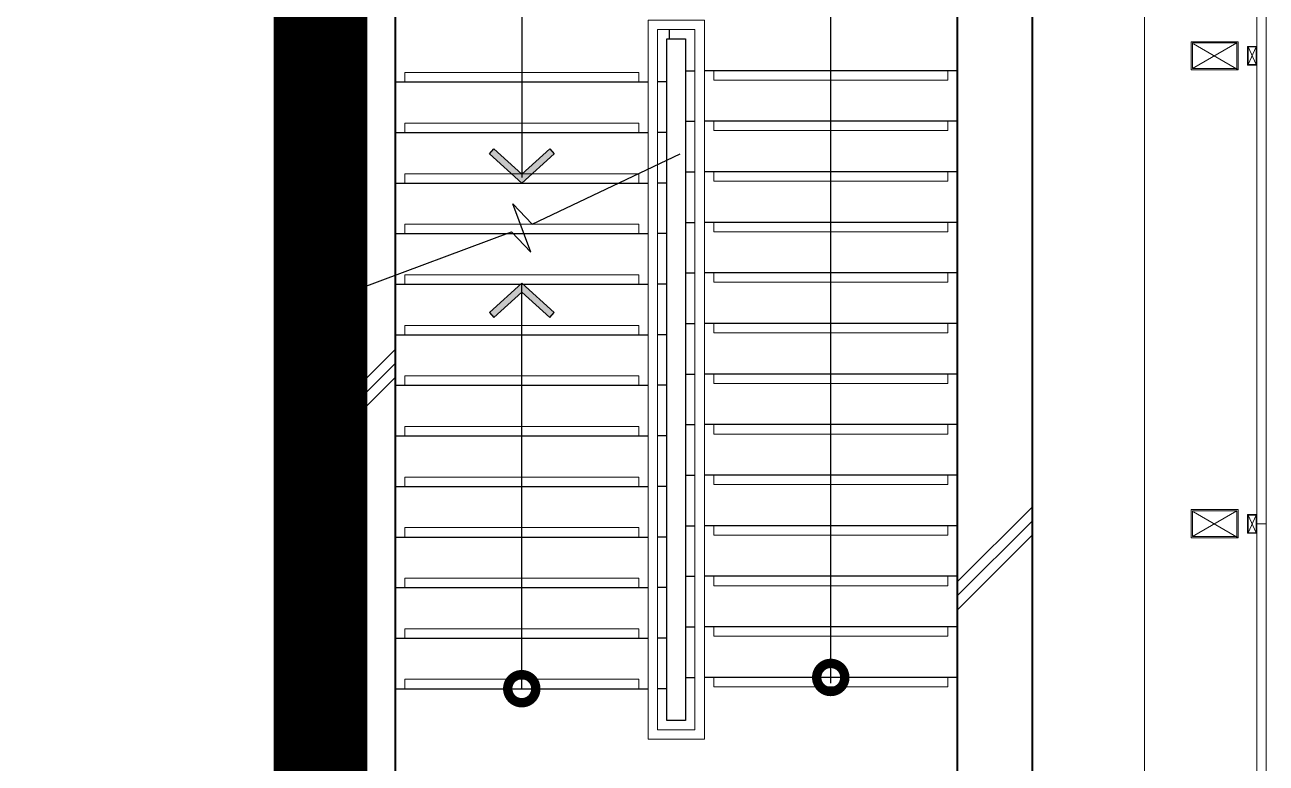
# Model space of a CAD drawing. Header units: millimetres. Extents: x 4003075 to 5615882, y 1445368 to 2591247.
# Drawn here: x 5448596 to 5455225, y 2344090 to 2348033 of the extents above; entities that cross this region are included whole.
import ezdxf

# ---------------------------------------------------------------- set-up
doc = ezdxf.new("R2010")
doc.units = ezdxf.units.MM
for name, color, linetype, lineweight in [('1.검수박스', 2, 'Continuous', 25), ('XR-평면도$0$A-CNTL', 9, 'Continuous', 15), ('XR-평면도$0$A-CONC-LIN1', 9, 'Continuous', 40), ('XR-평면도$0$A-ELEV-LIN3', 9, 'Continuous', 18), ('XR-평면도$0$A-SECT-LIN2', 9, 'Continuous', 20), ('XR-평면도$0$A-SECT-LIN3', 9, 'Continuous', 18), ('XR-평면도$0$A-SSXM-STAIR', 9, 'Continuous', 25), ('XR-평면도$0$A-SSXS-HAND', 9, 'Continuous', 20), ('XR-평면도$0$A-WAXM-PANL', 9, 'Continuous', 20), ('XR-평면도$0$A-XXXX-OPEN', 9, 'Continuous', 15), ('XR-평면도$0$A-XXXX-SYMB', 9, 'Continuous', 25)]:
    doc.layers.add(name, color=color, linetype=linetype, lineweight=lineweight)
doc.layers.add('XR-평면도$0$A-CONC-SOLD', color=9, linetype='Continuous')

# ---------------------------------------------------------------- blocks, each defined once
blk = doc.blocks.new('XR-평면도$0$ARROW')
blk.add_lwpolyline([(-0.002, 0.87), (0.738, 0), (-0.002, -0.87), (0.15, -1), (1, 0), (0.15, 1)], close=True)
for points in [[(-0.002, 0.87), (0.15, 1), (0.738, 0), (1, 0)], [(0.738, 0), (1, 0), (-0.002, -0.87), (0.15, -1)]]:
    blk.add_solid(points)
blk = doc.blocks.new('XR-평면도$0$#7~16 계단 1f~8f')
at = {"layer": 'XR-평면도$0$A-ELEV-LIN3'}
for points in [[(371116.1, -31584.1), (371116.1, -31534.1), (372366.1, -31534.1), (372366.1, -31584.1)], [(374016.1, -31524.1), (374016.1, -31574.1), (372766.1, -31574.1), (372766.1, -31524.1)], [(371116.1, -31854.1), (371116.1, -31804.1), (372366.1, -31804.1), (372366.1, -31854.1)], [(374016.1, -31794.1), (374016.1, -31844.1), (372766.1, -31844.1), (372766.1, -31794.1)], [(371116.1, -32124.1), (371116.1, -32074.1), (372366.1, -32074.1), (372366.1, -32124.1)], [(374016.1, -32064.1), (374016.1, -32114.1), (372766.1, -32114.1), (372766.1, -32064.1)], [(371116.1, -32394.1), (371116.1, -32344.1), (372366.1, -32344.1), (372366.1, -32394.1)], [(374016.1, -32334.1), (374016.1, -32384.1), (372766.1, -32384.1), (372766.1, -32334.1)], [(374016.1, -32604.1), (374016.1, -32654.1), (372766.1, -32654.1), (372766.1, -32604.1)], [(371116.1, -32664.1), (371116.1, -32614.1), (372366.1, -32614.1), (372366.1, -32648.2)], [(372366.1, -32648.2), (372366.1, -32664.1)], [(374016.1, -32874.1), (374016.1, -32924.1), (372766.1, -32924.1), (372766.1, -32874.1)], [(371116.1, -32934.1), (371116.1, -32884.1), (372366.1, -32884.1), (372366.1, -32934.1)], [(371116.1, -33204.1), (371116.1, -33154.1), (372366.1, -33154.1), (372366.1, -33204.1)], [(374016.1, -33144.1), (374016.1, -33194.1), (372766.1, -33194.1), (372766.1, -33144.1)], [(371116.1, -33474.1), (371116.1, -33424.1), (372366.1, -33424.1), (372366.1, -33474.1)], [(374016.1, -33414.1), (374016.1, -33464.1), (372766.1, -33464.1), (372766.1, -33414.1)], [(371116.1, -33744.1), (371116.1, -33694.1), (372366.1, -33694.1), (372366.1, -33744.1)], [(374016.1, -33684.1), (374016.1, -33734.1), (372766.1, -33734.1), (372766.1, -33684.1)], [(371116.1, -34014.1), (371116.1, -33964.1), (372366.1, -33964.1), (372366.1, -34014.1)], [(374016.1, -33954.1), (374016.1, -34004.1), (372766.1, -34004.1), (372766.1, -33954.1)], [(371116.1, -34284.1), (371116.1, -34234.1), (372366.1, -34234.1), (372366.1, -34284.1)], [(374016.1, -34224.1), (374016.1, -34274.1), (372766.1, -34274.1), (372766.1, -34224.1)], [(371116.1, -34554.1), (371116.1, -34504.1), (372366.1, -34504.1), (372366.1, -34554.1)], [(374016.1, -34494.1), (374016.1, -34544.1), (372766.1, -34544.1), (372766.1, -34494.1)], [(371116.1, -34824.1), (371116.1, -34774.1), (372366.1, -34774.1), (372366.1, -34824.1)], [(374016.1, -34764.1), (374016.1, -34814.1), (372766.1, -34814.1), (372766.1, -34764.1)]]:
    blk.add_lwpolyline(points, dxfattribs=at)
at = {"layer": 'XR-평면도$0$A-SSXM-STAIR'}
blk.add_line((372529.8, -31354.1), (372529.8, -31304.1), dxfattribs=at)
for points in [[(372516.1, -34994.1), (372516.1, -31354.1), (372616.1, -31354.1), (372616.1, -34994.1), (372516.1, -34994.1)], [(372616.1, -31524.1), (372666.1, -31524.1)], [(372616.1, -31524.1), (372666.1, -31524.1)], [(374066.1, -31524.1), (372716.1, -31524.1)], [(371066.1, -31584.1), (372416.1, -31584.1)], [(372516.1, -31584.1), (372466.1, -31584.1)], [(372616.1, -31794.1), (372666.1, -31794.1)], [(372616.1, -31794.1), (372666.1, -31794.1)], [(374066.1, -31794.1), (372716.1, -31794.1)], [(371066.1, -31854.1), (372416.1, -31854.1)], [(372516.1, -31854.1), (372466.1, -31854.1)], [(372616.1, -32064.1), (372666.1, -32064.1)], [(372616.1, -32064.1), (372666.1, -32064.1)], [(374066.1, -32064.1), (372716.1, -32064.1)], [(371066.1, -32124.1), (372416.1, -32124.1)], [(372516.1, -32124.1), (372466.1, -32124.1)], [(372616.1, -32334.1), (372666.1, -32334.1)], [(372616.1, -32334.1), (372666.1, -32334.1)], [(374066.1, -32334.1), (372716.1, -32334.1)], [(371066.1, -32394.1), (372416.1, -32394.1)], [(372516.1, -32394.1), (372466.1, -32394.1)], [(372616.1, -32604.1), (372666.1, -32604.1)], [(372616.1, -32604.1), (372666.1, -32604.1)], [(374066.1, -32604.1), (372716.1, -32604.1)], [(371066.1, -32664.1), (372416.1, -32664.1)], [(372516.1, -32664.1), (372466.1, -32664.1)], [(372616.1, -32874.1), (372666.1, -32874.1)], [(372616.1, -32874.1), (372666.1, -32874.1)], [(374066.1, -32874.1), (372716.1, -32874.1)], [(371066.1, -32934.1), (372416.1, -32934.1)], [(372516.1, -32934.1), (372466.1, -32934.1)], [(371066.1, -33204.1), (372416.1, -33204.1)], [(372516.1, -33204.1), (372466.1, -33204.1)], [(372616.1, -33144.1), (372666.1, -33144.1)], [(372616.1, -33144.1), (372666.1, -33144.1)], [(374066.1, -33144.1), (372716.1, -33144.1)], [(371066.1, -33474.1), (372416.1, -33474.1)], [(372516.1, -33474.1), (372466.1, -33474.1)], [(372616.1, -33414.1), (372666.1, -33414.1)], [(372616.1, -33414.1), (372666.1, -33414.1)], [(374066.1, -33414.1), (372716.1, -33414.1)], [(372616.1, -33684.1), (372666.1, -33684.1)], [(372616.1, -33684.1), (372666.1, -33684.1)], [(374066.1, -33684.1), (372716.1, -33684.1)], [(371066.1, -33744.1), (372416.1, -33744.1)], [(372516.1, -33744.1), (372466.1, -33744.1)], [(372616.1, -33954.1), (372666.1, -33954.1)], [(372616.1, -33954.1), (372666.1, -33954.1)], [(374066.1, -33954.1), (372716.1, -33954.1)], [(371066.1, -34014.1), (372416.1, -34014.1)], [(372516.1, -34014.1), (372466.1, -34014.1)], [(372616.1, -34224.1), (372666.1, -34224.1)], [(372616.1, -34224.1), (372666.1, -34224.1)], [(374066.1, -34224.1), (372716.1, -34224.1)], [(371066.1, -34284.1), (372416.1, -34284.1)], [(372516.1, -34284.1), (372466.1, -34284.1)], [(372616.1, -34494.1), (372666.1, -34494.1)], [(372616.1, -34494.1), (372666.1, -34494.1)], [(374066.1, -34494.1), (372716.1, -34494.1)], [(371066.1, -34554.1), (372416.1, -34554.1)], [(372516.1, -34554.1), (372466.1, -34554.1)], [(372616.1, -34764.1), (372666.1, -34764.1)], [(372616.1, -34764.1), (372666.1, -34764.1)], [(374066.1, -34764.1), (372716.1, -34764.1)], [(371066.1, -34824.1), (372416.1, -34824.1)], [(372516.1, -34824.1), (372466.1, -34824.1)]]:
    blk.add_lwpolyline(points, dxfattribs=at)
at = {"layer": 'XR-평면도$0$A-SSXS-HAND'}
for points in [[(372416.1, -32594.4), (372416.1, -31254.1), (372716.1, -31254.1), (372716.1, -35094.1), (372416.1, -35094.1), (372416.1, -32594.4)], [(372466.1, -32570.7), (372466.1, -31304.1), (372666.1, -31304.1), (372666.1, -35044.1), (372466.1, -35044.1), (372466.1, -32570.7)]]:
    blk.add_lwpolyline(points, dxfattribs=at)
at = {"layer": 'XR-평면도$0$A-XXXX-SYMB'}
for points in [[(373391.1, -34794.1), (373391.1, -30649.1), (371741.1, -30649.1), (371741.1, -32094.1)], [(370866.1, -32690.3), (371685.7, -32384.7), (371789.1, -32493.3), (371693.1, -32234.9), (371796.4, -32343.5), (372586.9, -31968.4)], [(371741.1, -34824.1), (371741.1, -32664.1)]]:
    blk.add_lwpolyline(points, dxfattribs=at)
at = {"layer": 'XR-평면도$0$A-XXXX-SYMB', "const_width": 150}
for points in [[(373416.1, -34764.1, -1), (373366.1, -34764.1, -1)], [(371766.1, -34824.1, -1), (371716.1, -34824.1, -1)]]:
    blk.add_lwpolyline(points, format="xyb", close=True, dxfattribs=at)
at = {"layer": 'XR-평면도$0$A-XXXX-SYMB', "yscale": 172.3206394866575, "zscale": 183.004177226685}
for p, xscale, rotation in [((371741.1, -31941.1), -183.004177226685, 90), ((371741.1, -32842.1), 183.004177226685, 90.00000000000001)]:
    blk.add_blockref('XR-평면도$0$ARROW', p, dxfattribs=dict(at, xscale=xscale, rotation=rotation))
blk = doc.blocks.new('XR-평면도$0$계단실(기준층)230530')
blk.add_blockref('XR-평면도$0$#7~16 계단 1f~8f', (-3702707.2, 1555614.7))
blk = doc.blocks.new('XR-평면도$0$중심선(210216)')
at = {"layer": 'XR-평면도$0$A-CNTL', "ltscale": 300}
blk.add_lwpolyline([(132000, 206000), (132000, -10000)], dxfattribs=at)
blk = doc.blocks.new('XR-평면도$0$계단실_8_기준층(210720)')
at = {"layer": 'XR-평면도$0$A-CONC-SOLD'}
h = blk.add_hatch(dxfattribs=at)
h.set_pattern_fill('CONC', color=256, scale=100, angle=180)
h.set_pattern_definition([(225, (-255393, -648620.6), (2121.32, -2121.32), []), (225, (-255393, -648695.6), (2121.32, -2121.32), []), (225, (-255393, -648770.6), (2121.32, -2121.32), [])])
h.paths.add_polyline_path([(3800, 0), (0, 0), (0, -8200), (400, -8200), (400, -7000), (470, -7000), (470, -6750), (400, -6750), (400, -400), (3400, -400), (3400, -6750), (1700, -6750), (1700, -7000), (3400, -7000), (3400, -8200), (3800, -8200)])
h.paths.add_polyline_path([(3800, -9300), (3400, -9300), (3400, -9600), (400, -9600), (400, -9300), (0, -9300), (0, -10000), (3800, -10000)])
at = {"layer": 'XR-평면도$0$A-CONC-LIN1'}
for points in [[(0, -8235), (0, 0), (3800, 0), (3800, -10000), (0, -10000), (0, -9365)], [(400, -8235), (400, -7000), (470, -7000), (470, -6750), (400, -6750), (400, -400), (3400, -400), (3400, -6750), (1600, -6750), (1600, -7000), (3400, -7000)]]:
    blk.add_lwpolyline(points, dxfattribs=at)
blk = doc.blocks.new('XR-평면도$0$원드컬럼(11000)_B2')
at = {"layer": 'XR-평면도$0$A-SECT-LIN2'}
for points in [[(264932.4, 296053.1), (264832.4, 296053.1), (264832.4, 296103.1), (264932.4, 296103.1)], [(267432.4, 296053.1), (267332.4, 296053.1), (267332.4, 296103.1), (267432.4, 296103.1)], [(264807.4, 295753.1), (264957.4, 295753.1), (264957.4, 296003.1), (264807.4, 296003.1)], [(267306.1, 295753.1), (267456.1, 295753.1), (267456.1, 296003.1), (267306.1, 296003.1)]]:
    blk.add_lwpolyline(points, close=True, dxfattribs=at)
at = {"layer": 'XR-평면도$0$A-SECT-LIN3'}
for points in [[(264929.4, 296056.1), (264835.4, 296056.1), (264835.4, 296100.1), (264929.4, 296100.1)], [(267429.4, 296056.1), (267335.4, 296056.1), (267335.4, 296100.1), (267429.4, 296100.1)], [(264951.4, 295997.1), (264813.4, 295997.1), (264813.4, 295759.1), (264951.4, 295759.1)], [(267450.1, 295997.1), (267312.1, 295997.1), (267312.1, 295759.1), (267450.1, 295759.1)]]:
    blk.add_lwpolyline(points, close=True, dxfattribs=at)
at = {"layer": 'XR-평면도$0$A-WAXM-PANL'}
for points in [[(262382.4, 296153.1), (267382.4, 296153.1)], [(262382.4, 296103.1), (267382.4, 296103.1)]]:
    blk.add_lwpolyline(points, dxfattribs=at)
blk.add_lwpolyline([(270382.4, 296153.1), (267382.4, 296153.1), (267382.4, 296103.1), (270382.4, 296103.1)], close=True, dxfattribs=at)
at = {"layer": 'XR-평면도$0$A-XXXX-OPEN'}
for p, q in [((264835.4, 296056.1), (264929.4, 296100.1)), ((264929.4, 296056.1), (264835.4, 296100.1)), ((267335.4, 296056.1), (267429.4, 296100.1)), ((267429.4, 296056.1), (267335.4, 296100.1))]:
    blk.add_line(p, q, dxfattribs=at)
for points in [[(264951.4, 295759.1), (264813.4, 295997.1)], [(264957.4, 296003.1), (264819.4, 295765.1)], [(267450.1, 295759.1), (267312.1, 295997.1)], [(267456.1, 296003.1), (267318.1, 295765.1)]]:
    blk.add_lwpolyline(points, dxfattribs=at)

msp = doc.modelspace()

# ---------------------------------------------------------------- linework, layer by layer
at = {"layer": '1.검수박스', "const_width": 500}
msp.add_lwpolyline([(5450175, 2350367.6), (5427075, 2350367.6), (5427075, 2339367.6), (5450175, 2339367.6)], close=True, dxfattribs=at)
at = {"layer": 'XR-평면도$0$A-WAXM-PANL'}
for points in [[(5443575, 2338717.6), (5455225, 2338717.6), (5455225, 2429267.6), (5455075, 2429267.6)], [(5443575, 2338717.6), (5455225, 2338717.6), (5455225, 2429267.6), (5455075, 2429267.6)], [(5443575, 2338717.6), (5455225, 2338717.6), (5455225, 2429267.6), (5455075, 2429267.6)], [(5443575, 2338767.6), (5455175, 2338767.6), (5455175, 2429217.6), (5455075, 2429217.6)], [(5443575, 2338767.6), (5455175, 2338767.6), (5455175, 2429217.6), (5455075, 2429217.6)], [(5443575, 2338767.6), (5455175, 2338767.6), (5455175, 2429217.6), (5455075, 2429217.6)]]:
    msp.add_lwpolyline(points, dxfattribs=at)

# ---------------------------------------------------------------- block references
for name, p in [('XR-평면도$0$계단실(기준층)230530', (8782216.1, 823697)), ('XR-평면도$0$계단실(기준층)230530', (8782216.1, 823697)), ('XR-평면도$0$계단실(기준층)230530', (8782216.1, 823697)), ('XR-평면도$0$계단실_8_기준층(210720)', (5450175, 2349667.6)), ('XR-평면도$0$계단실_8_기준층(210720)', (5450175, 2349667.6)), ('XR-평면도$0$계단실_8_기준층(210720)', (5450175, 2349667.6))]:
    msp.add_blockref(name, p)
at = {"rotation": 270}
msp.add_blockref('XR-평면도$0$원드컬럼(11000)_B2', (5159072, 2612749.9), dxfattribs=at)
msp.add_blockref('XR-평면도$0$원드컬럼(11000)_B2', (5159072, 2612749.9), dxfattribs=at)
msp.add_blockref('XR-평면도$0$원드컬럼(11000)_B2', (5159072, 2612749.9), dxfattribs=at)
at = {"layer": 'XR-평면도$0$A-CNTL'}
msp.add_blockref('XR-평면도$0$중심선(210216)', (5322575, 2339367.6), dxfattribs=at)

doc.saveas('drawing.dxf')
